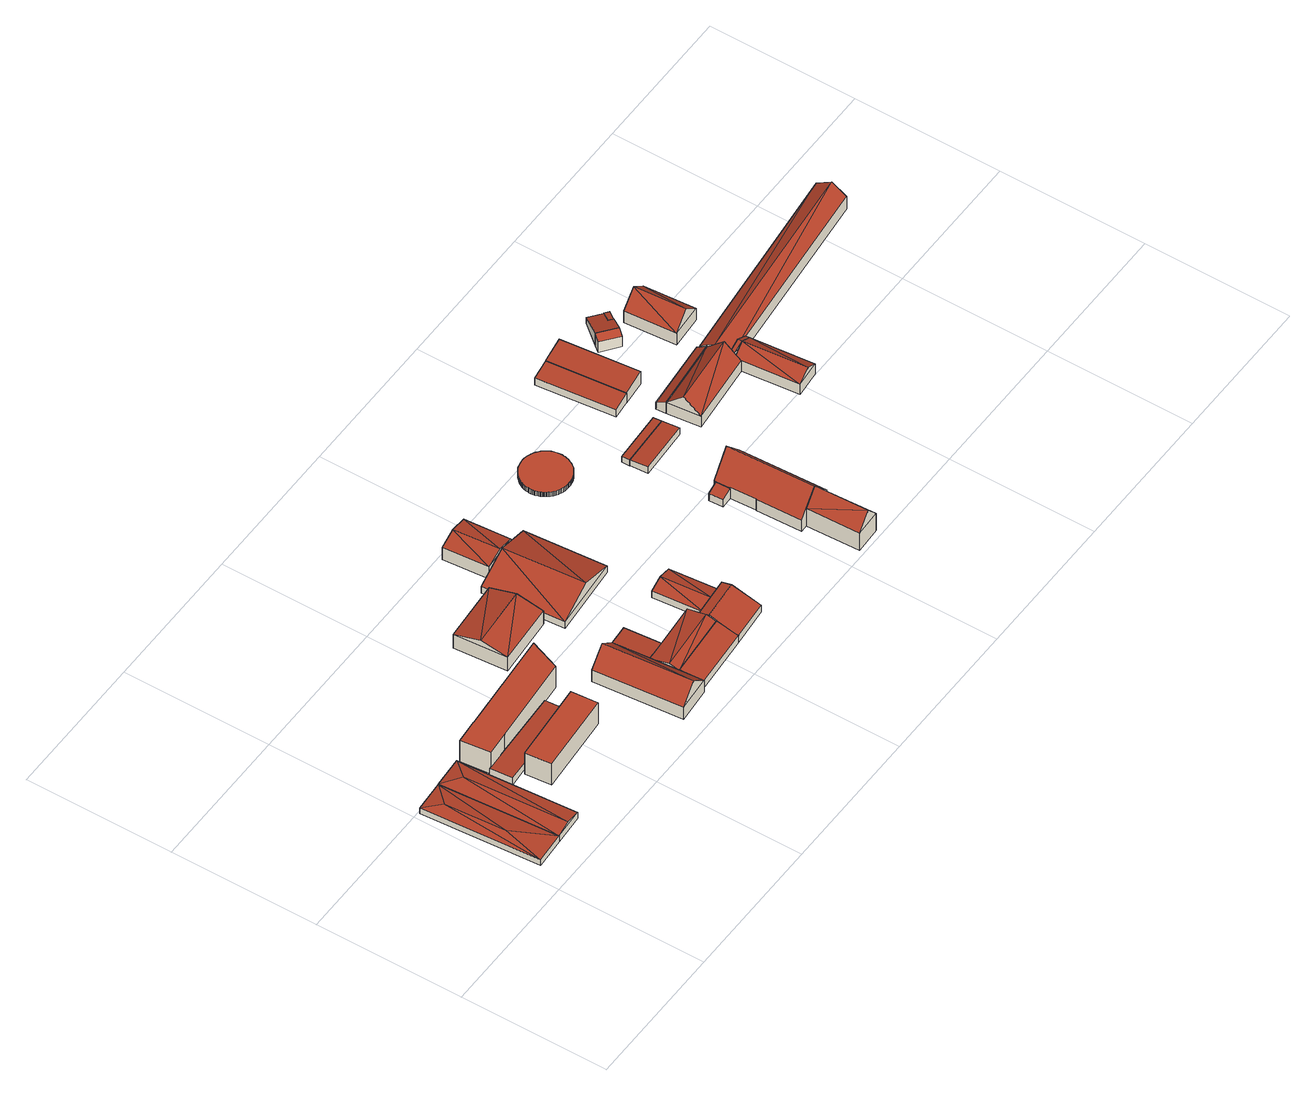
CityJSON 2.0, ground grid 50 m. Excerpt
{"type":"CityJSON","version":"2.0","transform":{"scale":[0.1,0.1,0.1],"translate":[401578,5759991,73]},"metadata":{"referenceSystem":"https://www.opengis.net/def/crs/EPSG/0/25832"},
"CityObjects":{
"building1":{"type":"Building","attributes":{"Gemeindeschluessel":"05515000","Geometrietyp2DReferenz":"3000","function":"51003_1201","roofType":"3200","measuredHeight":3.39},"geometry":[{"type":"Solid","lod":"2","boundaries":[[[[0,1,2,3]],[[4,5,1,0]],[[6,7,5,4]],[[3,2,7,6]],[[0,8,4]],[[6,9,3]],[[8,0,3]],[[3,9,8]],[[4,8,9]],[[9,6,4]],[[1,5,7,2]]]],"semantics":{"surfaces":[{"type":"WallSurface"},{"type":"RoofSurface"},{"type":"GroundSurface"}],"values":[[0,0,0,0,1,1,1,1,1,1,2]]}}]},
"building2":{"type":"Building","attributes":{"Gemeindeschluessel":"05515000","Geometrietyp2DReferenz":"3000","function":"51003_1201","roofType":"5000","measuredHeight":3.52},"geometry":[{"type":"Solid","lod":"2","boundaries":[[[[10,11,12,13]],[[14,15,11,10]],[[16,17,15,14]],[[13,12,17,16]],[[10,18,14]],[[16,19,13]],[[13,19,18]],[[18,10,13]],[[19,16,14]],[[14,18,19]],[[11,15,17,12]]]],"semantics":{"surfaces":[{"type":"WallSurface"},{"type":"RoofSurface"},{"type":"GroundSurface"}],"values":[[0,0,0,0,1,0,1,1,1,1,2]]}}]},
"building3":{"type":"Building","attributes":{"Gemeindeschluessel":"05515000","Geometrietyp2DReferenz":"3000","function":"51003_1201","roofType":"2100","measuredHeight":2.92},"geometry":[{"type":"Solid","lod":"2","boundaries":[[[[20,21,22,23]],[[24,25,21,20]],[[26,27,25,24]],[[28,29,27,26]],[[23,22,29,28]],[[26,24,20,23,28]],[[21,25,27,29,22]]]],"semantics":{"surfaces":[{"type":"WallSurface"},{"type":"RoofSurface"},{"type":"GroundSurface"}],"values":[[0,0,0,0,0,1,2]]}}]},
"building4":{"type":"Building","attributes":{"Gemeindeschluessel":"05515000","Geometrietyp2DReferenz":"3000","function":"51003_1201","roofType":"9999","measuredHeight":9},"geometry":[{"type":"Solid","lod":"2","boundaries":[[[[30,31,32,33]],[[31,34,35,32]],[[30,36,34,31]],[[33,37,36,30]],[[32,35,37,33]],[[34,36,37,35]]]],"semantics":{"surfaces":[{"type":"RoofSurface"},{"type":"WallSurface"},{"type":"GroundSurface"}],"values":[[0,1,1,1,1,2]]}}]},
"building5":{"type":"Building","attributes":{"Gemeindeschluessel":"05515000","Geometrietyp2DReferenz":"3000","function":"51003_1201","roofType":"1000","measuredHeight":9},"geometry":[{"type":"Solid","lod":"2","boundaries":[[[[38,39,40,41]],[[42,43,39,38]],[[44,45,43,42]],[[46,47,45,44]],[[48,49,47,46]],[[50,51,49,48]],[[41,40,51,50]],[[48,46,44,42,38,41,50]],[[39,43,45,47,49,51,40]]]],"semantics":{"surfaces":[{"type":"WallSurface"},{"type":"RoofSurface"},{"type":"GroundSurface"}],"values":[[0,0,0,0,0,0,0,1,2]]}}]},
"building6":{"type":"Building","attributes":{"Gemeindeschluessel":"05515000","Geometrietyp2DReferenz":"3000","function":"31001_2700","roofType":"5000","measuredHeight":10.55},"geometry":[{"type":"Solid","lod":"2","boundaries":[[[[52,53,54,55]],[[56,57,53,52]],[[58,59,57,56]],[[60,61,59,58]],[[62,63,61,60]],[[55,54,63,62]],[[64,65,60,58]],[[52,55,62]],[[64,56,52]],[[64,52,62]],[[62,65,64]],[[56,64,58]],[[60,65,62]],[[53,57,59,61,63,54]]]],"semantics":{"surfaces":[{"type":"WallSurface"},{"type":"RoofSurface"},{"type":"GroundSurface"}],"values":[[0,0,0,0,0,0,1,1,1,1,1,0,0,2]]}}]},
"building7":{"type":"Building","attributes":{"Gemeindeschluessel":"05515000","Geometrietyp2DReferenz":"3000","function":"31001_2700","roofType":"3100","measuredHeight":8.11},"geometry":[{"type":"Solid","lod":"2","boundaries":[[[[66,67,68,69]],[[70,71,67,66]],[[72,73,71,70]],[[69,68,73,72]],[[66,74,70]],[[72,75,69]],[[75,74,66]],[[66,69,75]],[[72,70,74]],[[74,75,72]],[[67,71,73,68]]]],"semantics":{"surfaces":[{"type":"WallSurface"},{"type":"RoofSurface"},{"type":"GroundSurface"}],"values":[[0,0,0,0,0,0,1,1,1,1,2]]}}]},
"building8":{"type":"Building","attributes":{"Gemeindeschluessel":"05515000","Geometrietyp2DReferenz":"3000","function":"51009_1610"},"children":["building8-1","building8-2"]},
"building8-1":{"type":"BuildingPart","attributes":{"roofType":"3100","measuredHeight":6.27},"parents":["building8"],"geometry":[{"type":"Solid","lod":"2","boundaries":[[[[76,77,78,79]],[[80,81,82,83,84]],[[85,86,81,80]],[[87,88,86,85]],[[79,78,88,87]],[[87,89,79]],[[90,79,89]],[[89,91,80,90]],[[84,92,76,90,80]],[[91,89,87,85]],[[91,85,80]],[[90,76,79]],[[77,82,81,86,88,78]],[[92,84,83]],[[77,76,92,83,82]]]],"semantics":{"surfaces":[{"type":"WallSurface"},{"type":"RoofSurface"},{"type":"GroundSurface"},{"type":"ClosureSurface"}],"values":[[0,0,0,0,0,1,1,1,1,0,0,0,2,0,3]]}}]},
"building8-2":{"type":"BuildingPart","attributes":{"roofType":"2100","measuredHeight":5.2},"parents":["building8"],"geometry":[{"type":"Solid","lod":"2","boundaries":[[[[93,94,95,96]],[[83,82,94,93]],[[96,95,77,76,97]],[[92,83,93,96,97]],[[94,82,77,95]],[[92,97,76]],[[82,83,92,76,77]]]],"semantics":{"surfaces":[{"type":"WallSurface"},{"type":"RoofSurface"},{"type":"GroundSurface"},{"type":"ClosureSurface"}],"values":[[0,0,0,1,2,0,3]]}}]},
"building9":{"type":"Building","attributes":{"Gemeindeschluessel":"05515000","Geometrietyp2DReferenz":"3000","function":"31001_2700"},"children":["building9-1","building9-2"]},
"building9-1":{"type":"BuildingPart","attributes":{"roofType":"3100","measuredHeight":6.24},"parents":["building9"],"geometry":[{"type":"Solid","lod":"2","boundaries":[[[[98,99,100,101,102]],[[103,104,99,98]],[[105,106,104,103]],[[107,108,106,105]],[[109,110,108,107]],[[111,112,110,109]],[[113,114,112,111]],[[115,116,114,113]],[[109,107,105,103,98,111]],[[102,117,115,113,111,98]],[[99,104,106,108,110,112,114,116,100]],[[117,102,101]],[[116,115,117,101,100]]]],"semantics":{"surfaces":[{"type":"WallSurface"},{"type":"RoofSurface"},{"type":"GroundSurface"},{"type":"ClosureSurface"}],"values":[[0,0,0,0,0,0,0,0,1,1,2,0,3]]}}]},
"building9-2":{"type":"BuildingPart","attributes":{"roofType":"2100","measuredHeight":5.22},"parents":["building9"],"geometry":[{"type":"Solid","lod":"2","boundaries":[[[[118,119,120,121]],[[101,100,119,118]],[[121,120,116,115]],[[117,101,118,121,115]],[[119,100,116,120]],[[116,100,101,117,115]]]],"semantics":{"surfaces":[{"type":"WallSurface"},{"type":"RoofSurface"},{"type":"GroundSurface"},{"type":"ClosureSurface"}],"values":[[0,0,0,1,2,3]]}}]},
"building10":{"type":"Building","attributes":{"Gemeindeschluessel":"05515000","Geometrietyp2DReferenz":"3000","function":"31001_2700","roofType":"3100","measuredHeight":7.28},"geometry":[{"type":"Solid","lod":"2","boundaries":[[[[122,123,124,125]],[[126,127,123,122]],[[128,129,127,126]],[[125,124,129,128]],[[122,130,126]],[[128,131,125]],[[130,122,125]],[[125,131,130]],[[126,130,131]],[[131,128,126]],[[123,127,129,124]]]],"semantics":{"surfaces":[{"type":"WallSurface"},{"type":"RoofSurface"},{"type":"GroundSurface"}],"values":[[0,0,0,0,0,0,1,1,1,1,2]]}}]},
"building11":{"type":"Building","attributes":{"Gemeindeschluessel":"05515000","Geometrietyp2DReferenz":"3000","function":"31001_2700","roofType":"3100","measuredHeight":6.85},"geometry":[{"type":"Solid","lod":"2","boundaries":[[[[132,133,134,135]],[[136,137,133,132]],[[138,139,137,136]],[[135,134,139,138]],[[132,140,136]],[[138,141,135]],[[140,132,135]],[[135,141,140]],[[136,140,141]],[[141,138,136]],[[133,137,139,134]]]],"semantics":{"surfaces":[{"type":"WallSurface"},{"type":"RoofSurface"},{"type":"GroundSurface"}],"values":[[0,0,0,0,0,0,1,1,1,1,2]]}}]},
"building12":{"type":"Building","attributes":{"Gemeindeschluessel":"05515000","Geometrietyp2DReferenz":"3000","function":"31001_2700","roofType":"3100","measuredHeight":4.31},"geometry":[{"type":"Solid","lod":"2","boundaries":[[[[142,143,144,145]],[[146,147,143,142]],[[148,149,147,146]],[[145,144,149,148]],[[142,150,146]],[[148,151,145]],[[145,151,150]],[[150,142,145]],[[151,148,146]],[[146,150,151]],[[143,147,149,144]]]],"semantics":{"surfaces":[{"type":"WallSurface"},{"type":"RoofSurface"},{"type":"GroundSurface"}],"values":[[0,0,0,0,0,0,1,1,1,1,2]]}}]},
"building13":{"type":"Building","attributes":{"Gemeindeschluessel":"05515000","Geometrietyp2DReferenz":"3000","function":"51003_1201","roofType":"1000","measuredHeight":1.86},"geometry":[{"type":"Solid","lod":"2","boundaries":[[[[152,153,154,155]],[[156,157,153,152]],[[158,159,157,156]],[[160,161,159,158]],[[162,163,161,160]],[[164,165,163,162]],[[166,167,165,164]],[[168,169,167,166]],[[170,171,169,168]],[[172,173,171,170]],[[174,175,173,172]],[[176,177,175,174]],[[178,179,177,176]],[[180,181,179,178]],[[182,183,181,180]],[[184,185,183,182]],[[186,187,185,184]],[[188,189,187,186]],[[190,191,189,188]],[[192,193,191,190]],[[194,195,193,192]],[[196,197,195,194]],[[198,199,197,196]],[[200,201,199,198]],[[202,203,201,200]],[[204,205,203,202]],[[206,207,205,204]],[[208,209,207,206]],[[210,211,209,208]],[[212,213,211,210]],[[214,215,213,212]],[[216,217,215,214]],[[218,219,217,216]],[[220,221,219,218]],[[222,223,221,220]],[[224,225,223,222]],[[226,227,225,224]],[[228,229,227,226]],[[230,231,229,228]],[[232,233,231,230]],[[234,235,233,232]],[[236,237,235,234]],[[238,239,237,236]],[[240,241,239,238]],[[242,243,241,240]],[[244,245,243,242]],[[246,247,245,244]],[[248,249,247,246]],[[250,251,249,248]],[[252,253,251,250]],[[254,255,253,252]],[[256,257,255,254]],[[258,259,257,256]],[[260,261,259,258]],[[262,263,261,260]],[[264,265,263,262]],[[266,267,265,264]],[[268,269,267,266]],[[270,271,269,268]],[[272,273,271,270]],[[274,275,273,272]],[[276,277,275,274]],[[278,279,277,276]],[[280,281,279,278]],[[282,283,281,280]],[[284,285,283,282]],[[286,287,285,284]],[[288,289,287,286]],[[290,291,289,288]],[[292,293,291,290]],[[294,295,293,292]],[[296,297,295,294]],[[298,299,297,296]],[[300,301,299,298]],[[302,303,301,300]],[[304,305,303,302]],[[306,307,305,304]],[[308,309,307,306]],[[310,311,309,308]],[[312,313,311,310]],[[314,315,313,312]],[[316,317,315,314]],[[318,319,317,316]],[[320,321,319,318]],[[322,323,321,320]],[[324,325,323,322]],[[326,327,325,324]],[[328,329,327,326]],[[330,331,329,328]],[[155,154,331,330]],[[328,326,324,322,320,318,316,314,312,310,308,306,304,302,300,298,296,294,292,290,288,286,284,282,280,278,276,274,272,270,268,266,264,262,260,258,256,254,252,250,248,246,244,242,240,238,236,234,232,230,228,226,224,222,220,218,216,214,212,210,208,206,204,202,200,198,196,194,192,190,188,186,184,182,180,178,176,174,172,170,168,166,164,162,160,158,156,152,155,330]],[[153,157,159,161,163,165,167,169,171,173,175,177,179,181,183,185,187,189,191,193,195,197,199,201,203,205,207,209,211,213,215,217,219,221,223,225,227,229,231,233,235,237,239,241,243,245,247,249,251,253,255,257,259,261,263,265,267,269,271,273,275,277,279,281,283,285,287,289,291,293,295,297,299,301,303,305,307,309,311,313,315,317,319,321,323,325,327,329,331,154]]]],"semantics":{"surfaces":[{"type":"WallSurface"},{"type":"RoofSurface"},{"type":"GroundSurface"}],"values":[[0,0,0,0,0,0,0,0,0,0,0,0,0,0,0,0,0,0,0,0,0,0,0,0,0,0,0,0,0,0,0,0,0,0,0,0,0,0,0,0,0,0,0,0,0,0,0,0,0,0,0,0,0,0,0,0,0,0,0,0,0,0,0,0,0,0,0,0,0,0,0,0,0,0,0,0,0,0,0,0,0,0,0,0,0,0,0,0,0,0,1,2]]}}]},
"building14":{"type":"Building","attributes":{"name":"Haus Spital","Gemeindeschluessel":"05515000","Geometrietyp2DReferenz":"3000","function":"31001_1000"},"address":[{"country":"Germany","locality":"Münster","thoroughfareNumber":"4","thoroughfareName":"Haus Spital"},{"country":"Germany","locality":"Münster","thoroughfareNumber":"2","thoroughfareName":"Haus Spital"},{"country":"Germany","locality":"Münster","thoroughfareNumber":"3","thoroughfareName":"Haus Spital"},{"country":"Germany","locality":"Münster","thoroughfareNumber":"1","thoroughfareName":"Haus Spital"}],"children":["building14-1","building14-2","building14-3"]},
"building14-1":{"type":"BuildingPart","attributes":{"roofType":"2100","measuredHeight":4.28},"parents":["building14"],"geometry":[{"type":"Solid","lod":"2","boundaries":[[[[332,333,334,335]],[[336,337,338,339]],[[335,334,337,336]],[[339,332,335,336]],[[333,338,337,334]],[[338,333,332,339]]]],"semantics":{"surfaces":[{"type":"WallSurface"},{"type":"RoofSurface"},{"type":"GroundSurface"},{"type":"ClosureSurface"}],"values":[[0,0,0,1,2,3]]}}]},
"building14-2":{"type":"BuildingPart","attributes":{"roofType":"5000","measuredHeight":12.78},"parents":["building14"],"geometry":[{"type":"Solid","lod":"2","boundaries":[[[[340,341,342,343]],[[344,338,341,340]],[[345,339,338,344]],[[346,347,333,332,348]],[[349,350,347,346]],[[351,352,350,349]],[[353,354,352,351]],[[355,356,354,353]],[[357,358,359,356,355]],[[360,361,362,363,364]],[[343,342,361,360]],[[365,357,355,353,351,349,366]],[[346,348,345,344,340,343,360,364,367,366,349]],[[341,338,333,347,350,352,354,356,359,368,362,361,342]],[[339,345,348,332]],[[333,338,339,332]],[[358,357,365]],[[359,358,369,368]],[[358,365,366,369]],[[363,367,364]],[[369,363,362,368]],[[369,366,367,363]]]],"semantics":{"surfaces":[{"type":"WallSurface"},{"type":"RoofSurface"},{"type":"GroundSurface"},{"type":"ClosureSurface"}],"values":[[0,0,0,0,0,0,0,0,0,0,0,1,1,2,0,3,0,3,3,0,3,3]]}}]},
"building14-3":{"type":"BuildingPart","attributes":{"roofType":"3100","measuredHeight":12.79},"parents":["building14"],"geometry":[{"type":"Solid","lod":"2","boundaries":[[[[370,371,359,358]],[[372,373,371,370]],[[363,362,373,372]],[[370,374,372]],[[370,358,365,375]],[[375,374,370]],[[374,375,367,363]],[[363,372,374]],[[371,373,362,368,359]],[[368,369,358,359]],[[362,363,369,368]],[[366,367,375,365]],[[366,365,358,369]],[[367,366,369,363]]]],"semantics":{"surfaces":[{"type":"WallSurface"},{"type":"RoofSurface"},{"type":"GroundSurface"},{"type":"ClosureSurface"}],"values":[[0,0,0,0,1,1,1,1,2,3,3,0,3,3]]}}]},
"building15":{"type":"Building","attributes":{"Gemeindeschluessel":"05515000","Geometrietyp2DReferenz":"3000","function":"31001_2700","roofType":"2100","measuredHeight":2.84},"geometry":[{"type":"Solid","lod":"2","boundaries":[[[[376,377,378,379]],[[380,381,377,376]],[[382,383,381,380]],[[379,378,383,382]],[[380,376,379,382]],[[377,381,383,378]]]],"semantics":{"surfaces":[{"type":"WallSurface"},{"type":"RoofSurface"},{"type":"GroundSurface"}],"values":[[0,0,0,0,1,2]]}}]},
"building16":{"type":"Building","attributes":{"Gemeindeschluessel":"05515000","Geometrietyp2DReferenz":"3000","function":"51009_1610","roofType":"2100","measuredHeight":2.55},"geometry":[{"type":"Solid","lod":"2","boundaries":[[[[384,385,386,376]],[[387,388,385,384]],[[380,389,388,387]],[[376,386,389,380]],[[387,384,376,380]],[[385,388,389,386]]]],"semantics":{"surfaces":[{"type":"WallSurface"},{"type":"RoofSurface"},{"type":"GroundSurface"}],"values":[[0,0,0,0,1,2]]}}]},
"building17":{"type":"Building","attributes":{"Gemeindeschluessel":"05515000","Geometrietyp2DReferenz":"3000","function":"31001_2700","roofType":"2100","measuredHeight":4.05},"geometry":[{"type":"Solid","lod":"2","boundaries":[[[[390,391,392,393]],[[394,395,391,390]],[[396,397,395,394]],[[393,392,397,396]],[[394,390,393,396]],[[391,395,397,392]]]],"semantics":{"surfaces":[{"type":"WallSurface"},{"type":"RoofSurface"},{"type":"GroundSurface"}],"values":[[0,0,0,0,1,2]]}}]},
"building18":{"type":"Building","attributes":{"Gemeindeschluessel":"05515000","Geometrietyp2DReferenz":"3000","function":"51009_1610","roofType":"2100","measuredHeight":5.34},"geometry":[{"type":"Solid","lod":"2","boundaries":[[[[398,399,400,401]],[[402,403,399,398]],[[404,405,403,402]],[[401,400,405,404]],[[402,398,401,404]],[[399,403,405,400]]]],"semantics":{"surfaces":[{"type":"WallSurface"},{"type":"RoofSurface"},{"type":"GroundSurface"}],"values":[[0,0,0,0,1,2]]}}]},
"building19":{"type":"Building","attributes":{"Gemeindeschluessel":"05515000","Geometrietyp2DReferenz":"3000","function":"31001_2700","roofType":"3100","measuredHeight":9.8},"geometry":[{"type":"Solid","lod":"2","boundaries":[[[[406,407,408,409]],[[410,411,407,406]],[[412,413,411,410]],[[414,415,413,412]],[[409,408,415,414]],[[414,416,417,409]],[[418,409,417]],[[417,410,418]],[[406,418,410]],[[416,414,412]],[[417,416,412,410]],[[418,406,409]],[[407,411,413,415,408]]]],"semantics":{"surfaces":[{"type":"WallSurface"},{"type":"RoofSurface"},{"type":"GroundSurface"}],"values":[[0,0,0,0,0,1,1,1,1,0,0,0,2]]}}]},
"building20":{"type":"Building","attributes":{"Gemeindeschluessel":"05515000","Geometrietyp2DReferenz":"3000","function":"51009_1610","roofType":"2100","measuredHeight":4.99},"geometry":[{"type":"Solid","lod":"2","boundaries":[[[[419,420,421,422]],[[423,424,420,419]],[[425,426,424,423]],[[427,428,426,425]],[[422,421,428,427]],[[425,423,419,422,427]],[[420,424,426,428,421]]]],"semantics":{"surfaces":[{"type":"WallSurface"},{"type":"RoofSurface"},{"type":"GroundSurface"}],"values":[[0,0,0,0,0,1,2]]}}]},
"building21":{"type":"Building","attributes":{"Gemeindeschluessel":"05515000","Geometrietyp2DReferenz":"3000","function":"51009_1610","roofType":"2100","measuredHeight":5.4},"geometry":[{"type":"Solid","lod":"2","boundaries":[[[[429,430,431,432]],[[433,434,430,429]],[[435,436,434,433]],[[432,431,436,435]],[[433,429,432,435]],[[430,434,436,431]]]],"semantics":{"surfaces":[{"type":"WallSurface"},{"type":"RoofSurface"},{"type":"GroundSurface"}],"values":[[0,0,0,0,1,2]]}}]},
"building22":{"type":"Building","attributes":{"Gemeindeschluessel":"05515000","Geometrietyp2DReferenz":"3000","function":"31001_2460","roofType":"2100","measuredHeight":5.26},"geometry":[{"type":"Solid","lod":"2","boundaries":[[[[437,438,439,440]],[[441,442,438,437]],[[443,444,442,441]],[[445,446,444,443]],[[447,448,446,445]],[[440,439,448,447]],[[445,443,441,437,440,447]],[[438,442,444,446,448,439]]]],"semantics":{"surfaces":[{"type":"WallSurface"},{"type":"RoofSurface"},{"type":"GroundSurface"}],"values":[[0,0,0,0,0,0,1,2]]}}]},
"building23":{"type":"Building","attributes":{"Gemeindeschluessel":"05515000","Geometrietyp2DReferenz":"3000","function":"31001_2700","roofType":"3100","measuredHeight":7.26},"geometry":[{"type":"Solid","lod":"2","boundaries":[[[[449,450,451,452]],[[453,454,450,449]],[[455,456,454,453]],[[452,451,456,455]],[[449,457,453]],[[455,458,452]],[[457,449,452]],[[452,458,457]],[[453,457,458]],[[458,455,453]],[[450,454,456,451]]]],"semantics":{"surfaces":[{"type":"WallSurface"},{"type":"RoofSurface"},{"type":"GroundSurface"}],"values":[[0,0,0,0,0,0,1,1,1,1,2]]}}]},
"building24":{"type":"Building","attributes":{"Gemeindeschluessel":"05515000","Geometrietyp2DReferenz":"3000","function":"51009_1610","roofType":"2100","measuredHeight":3.33},"geometry":[{"type":"Solid","lod":"2","boundaries":[[[[459,460,461,462]],[[463,464,460,459]],[[465,466,464,463]],[[462,461,466,465]],[[463,459,462,465]],[[460,464,466,461]]]],"semantics":{"surfaces":[{"type":"WallSurface"},{"type":"RoofSurface"},{"type":"GroundSurface"}],"values":[[0,0,0,0,1,2]]}}]},
"building25":{"type":"Building","attributes":{"Gemeindeschluessel":"05515000","Geometrietyp2DReferenz":"3000","function":"31001_1000","roofType":"3100","measuredHeight":9.98},"address":[{"country":"Germany","locality":"Münster","thoroughfareNumber":"11","thoroughfareName":"Haus Spital"}],"geometry":[{"type":"Solid","lod":"2","boundaries":[[[[467,468,469,470]],[[471,472,468,467]],[[473,474,472,471]],[[470,469,474,473]],[[467,475,471]],[[473,476,470]],[[470,476,475]],[[475,467,470]],[[476,473,471]],[[471,475,476]],[[468,472,474,469]]]],"semantics":{"surfaces":[{"type":"WallSurface"},{"type":"RoofSurface"},{"type":"GroundSurface"}],"values":[[0,0,0,0,0,0,1,1,1,1,2]]}}]},
"building26":{"type":"Building","attributes":{"Gemeindeschluessel":"05515000","Geometrietyp2DReferenz":"3000","function":"31001_2700"},"children":["building26-1","building26-2"]},
"building26-1":{"type":"BuildingPart","attributes":{"roofType":"3100","measuredHeight":8.88},"parents":["building26"],"geometry":[{"type":"Solid","lod":"2","boundaries":[[[[452,477,478,479,480]],[[481,482,477,452]],[[483,484,485,482,481]],[[452,486,481]],[[483,487,480]],[[480,487,486,452]],[[481,486,487,483]],[[477,482,485,478]],[[479,484,483,480]],[[478,485,484,479]]]],"semantics":{"surfaces":[{"type":"WallSurface"},{"type":"RoofSurface"},{"type":"GroundSurface"},{"type":"ClosureSurface"}],"values":[[0,0,0,0,0,1,1,2,0,3]]}}]},
"building26-2":{"type":"BuildingPart","attributes":{"roofType":"3100","measuredHeight":8.53},"parents":["building26"],"geometry":[{"type":"Solid","lod":"2","boundaries":[[[[488,489,490,491]],[[479,478,489,488]],[[492,493,485,484]],[[494,495,493,492]],[[491,490,495,494]],[[496,491,497]],[[494,498,497,491]],[[479,488,496,484]],[[497,484,496]],[[498,494,492]],[[497,498,492,484]],[[496,488,491]],[[489,478,485,493,495,490]],[[478,479,484,485]]]],"semantics":{"surfaces":[{"type":"WallSurface"},{"type":"RoofSurface"},{"type":"GroundSurface"},{"type":"ClosureSurface"}],"values":[[0,0,0,0,0,1,1,1,1,0,0,0,2,3]]}}]}
},
"vertices":[
[135,89,57],[135,89,33],[107,488,33],[107,488,57],[30,82,57],[30,82,33],[2,481,57],[2,481,33],[61,222,67],[47,427,67],
[107,488,58],[107,488,32],[135,89,32],[135,89,58],[211,495,58],[211,495,32],[239,96,58],[239,96,32],[163,439,68],[187,93,68],
[243,323,61],[243,323,32],[564,349,32],[564,349,41],[236,398,61],[236,398,32],[324,405,56],[324,405,32],[558,424,41],[558,424,32],
[573,250,124],[565,339,124],[296,317,124],[303,228,124],[565,339,34],[296,317,34],[573,250,34],[303,228,34],
[624,431,121],[624,431,31],[663,534,31],[663,534,121],[324,405,121],[324,405,31],[245,398,121],[245,398,31],[233,499,121],[233,499,31],[312,506,121],[312,506,31],[312,505,121],[312,505,31],
[844,75,83],[844,75,33],[838,148,33],[838,148,83],[845,68,83],[845,68,33],[725,58,83],[725,58,33],[699,357,83],[699,357,33],[819,367,83],[819,367,33],[785,63,138],[759,362,138],
[792,774,90],[792,774,33],[585,759,33],[585,759,90],[805,595,90],[805,595,33],[598,579,90],[598,579,33],[799,684,114],[592,669,114],
[829,245,82],[829,245,32],[838,148,32],[838,148,82],[1047,263,82],[1047,263,32],[900,250,32],[900,250,77],[900,250,82],[1048,222,82],[1048,222,32],[1053,165,82],[1053,165,32],[1050,198,95],[835,180,95],[1048,222,90],[851,246,82],
[889,375,77],[889,375,32],[819,367,32],[819,367,84],[829,245,84],
[1051,189,97],[1051,189,34],[1053,165,34],[1053,165,86],[1053,165,88],[1048,222,89],[1048,222,34],[1078,225,89],[1078,225,34],[1175,234,89],[1175,234,34],[1182,235,89],[1182,235,34],[1184,201,97],[1184,201,34],[1192,104,62],[1192,104,34],[1058,92,63],[1058,92,34],[1057,103,66],
[838,148,86],[838,148,34],[844,75,34],[844,75,63],
[1073,556,59],[1073,556,32],[1052,831,32],[1052,831,59],[827,535,59],[827,535,32],[806,811,59],[806,811,32],[950,546,105],[929,821,105],
[987,831,84],[987,831,32],[975,985,32],[975,985,84],[863,821,84],[863,821,32],[850,975,84],[850,975,32],[925,826,100],[912,980,100],
[1063,395,62],[1063,395,33],[1078,225,33],[1078,225,62],[1160,403,62],[1160,403,33],[1175,234,62],[1175,234,33],[1111,399,76],[1126,230,76],
[1373,903,36],[1373,903,18],[1373,908,18],[1373,908,36],[1371,897,36],[1371,897,18],[1370,891,36],[1370,891,18],[1367,885,36],[1367,885,18],[1364,879,36],[1364,879,18],[1361,873,36],[1361,873,18],[1357,868,36],[1357,868,18],[1353,862,36],[1353,862,18],[1348,857,36],[1348,857,18],[1342,853,36],[1342,853,18],[1336,849,36],[1336,849,18],[1330,845,36],[1330,845,18],[1323,842,36],[1323,842,18],[1317,840,36],[1317,840,18],[1310,838,36],[1310,838,18],[1303,837,36],[1303,837,18],[1296,837,36],[1296,837,18],[1290,837,36],[1290,837,18],[1283,837,36],[1283,837,18],[1277,838,36],[1277,838,18],[1271,840,36],[1271,840,18],[1265,842,36],[1265,842,18],[1260,844,36],[1260,844,18],[1255,846,36],[1255,846,18],[1250,849,36],[1250,849,18],[1246,852,36],[1246,852,18],[1242,855,36],[1242,855,18],[1239,858,36],[1239,858,18],[1235,861,36],[1235,861,18],[1233,865,36],[1233,865,18],[1230,868,36],[1230,868,18],[1228,871,36],[1228,871,18],[1226,874,36],[1226,874,18],[1224,877,36],[1224,877,18],[1223,879,36],[1223,879,18],[1221,883,36],[1221,883,18],[1219,886,36],[1219,886,18],[1218,890,36],[1218,890,18],[1217,894,36],[1217,894,18],[1215,899,36],[1215,899,18],[1214,903,36],[1214,903,18],[1214,908,36],[1214,908,18],[1213,913,36],[1213,913,18],[1213,919,36],[1213,919,18],[1214,924,36],[1214,924,18],[1214,930,36],[1214,930,18],[1216,936,36],[1216,936,18],[1217,942,36],[1217,942,18],[1219,948,36],[1219,948,18],[1222,953,36],[1222,953,18],[1225,959,36],[1225,959,18],[1229,965,36],[1229,965,18],[1234,970,36],[1234,970,18],[1239,975,36],[1239,975,18],[1244,980,36],[1244,980,18],[1250,984,36],[1250,984,18],[1256,988,36],[1256,988,18],[1262,991,36],[1262,991,18],[1269,993,36],[1269,993,18],[1276,995,36],[1276,995,18],[1283,996,36],[1283,996,18],[1290,997,36],[1290,997,18],[1296,997,36],[1296,997,18],[1303,997,36],[1303,997,18],[1309,996,36],[1309,996,18],[1315,994,36],[1315,994,18],[1321,992,36],[1321,992,18],[1326,990,36],[1326,990,18],[1331,988,36],[1331,988,18],[1336,985,36],[1336,985,18],[1340,982,36],[1340,982,18],[1344,979,36],[1344,979,18],[1348,976,36],[1348,976,18],[1351,973,36],[1351,973,18],[1354,970,36],[1354,970,18],[1357,966,36],[1357,966,18],[1359,963,36],[1359,963,18],[1361,960,36],[1361,960,18],[1363,957,36],[1363,957,18],[1365,954,36],[1365,954,18],[1367,950,36],[1367,950,18],[1368,947,36],[1368,947,18],[1370,943,36],[1370,943,18],[1371,939,36],[1371,939,18],[1372,934,36],[1372,934,18],[1373,929,36],[1373,929,18],[1373,924,36],[1373,924,18],[1374,919,36],[1374,919,18],[1374,914,36],[1374,914,18],
[1506,473,71],[1506,473,28],[1468,471,28],[1468,471,59],[1470,423,59],[1470,423,28],[1508,425,28],[1508,425,70],
[1513,338,75],[1513,338,28],[1512,338,28],[1512,338,75],[1508,425,75],[1508,425,74],[1506,479,74],[1506,479,28],[1506,473,74],[1575,483,156],[1575,483,28],[1644,486,74],[1644,486,28],[1656,192,74],[1656,192,28],[1631,192,103],[1631,192,28],[1631,188,102],[1631,188,101],[1631,188,28],[1518,185,74],[1518,185,28],[1543,186,28],[1543,186,101],[1543,186,104],[1609,187,128],[1587,187,155],[1586,187,154],[1587,187,28],[1587,187,101],
[1639,10,101],[1639,10,28],[1550,6,101],[1550,6,28],[1595,8,156],[1587,187,156],
[1458,737,46],[1458,737,23],[1461,676,23],[1461,676,51],[1634,745,46],[1634,745,23],[1637,685,51],[1637,685,23],
[1457,765,44],[1457,765,21],[1458,737,21],[1632,774,44],[1632,774,21],[1634,745,21],
[1595,876,47],[1595,876,17],[1658,882,17],[1658,882,57],[1568,1139,47],[1568,1139,17],[1632,1145,57],[1632,1145,17],
[1658,882,59],[1658,882,16],[1741,890,16],[1741,890,69],[1632,1145,59],[1632,1145,16],[1714,1153,69],[1714,1153,16],
[1685,764,65],[1685,764,20],[1696,652,20],[1696,652,65],[1928,788,65],[1928,788,20],[1936,698,65],[1936,698,20],[1938,676,65],[1938,676,20],[1936,698,86],[1933,732,118],[1691,708,118],
[1924,821,47],[1924,821,19],[1682,798,19],[1682,798,47],[1925,810,54],[1925,810,19],[1928,788,69],[1928,788,19],[1685,764,69],[1685,764,19],
[1791,1080,70],[1791,1080,16],[1774,1059,16],[1774,1059,59],[1847,1035,70],[1847,1035,16],[1830,1014,59],[1830,1014,16],
[1848,1150,40],[1848,1150,17],[1791,1080,17],[1791,1080,69],[1889,1118,40],[1889,1118,17],[1864,1087,53],[1864,1087,17],[1878,1075,53],[1878,1075,17],[1847,1035,69],[1847,1035,17],
[2046,494,66],[2046,494,22],[2026,706,22],[2026,706,66],[1957,485,66],[1957,485,22],[1936,698,66],[1936,698,22],[2002,489,95],[1981,702,95],
[1878,1075,51],[1878,1075,18],[1903,1106,18],[1903,1106,42],[1864,1087,51],[1864,1087,18],[1889,1118,42],[1889,1118,18],
[1909,1062,66],[1909,1062,17],[1921,888,17],[1921,888,66],[2021,1070,66],[2021,1070,17],[2033,896,66],[2033,896,17],[1965,1066,117],[1977,892,117],
[2026,706,7],[2024,720,7],[2024,720,59],[2024,720,66],[1936,698,88],[1936,698,7],[1935,711,88],[1935,711,59],[1935,711,7],[1981,702,96],[1980,716,96],
[2636,783,59],[2636,783,7],[2631,884,7],[2631,884,59],[1928,788,59],[1928,788,7],[1925,810,59],[1925,810,7],[2634,833,92],[1930,760,92],[1928,788,74]
]}
